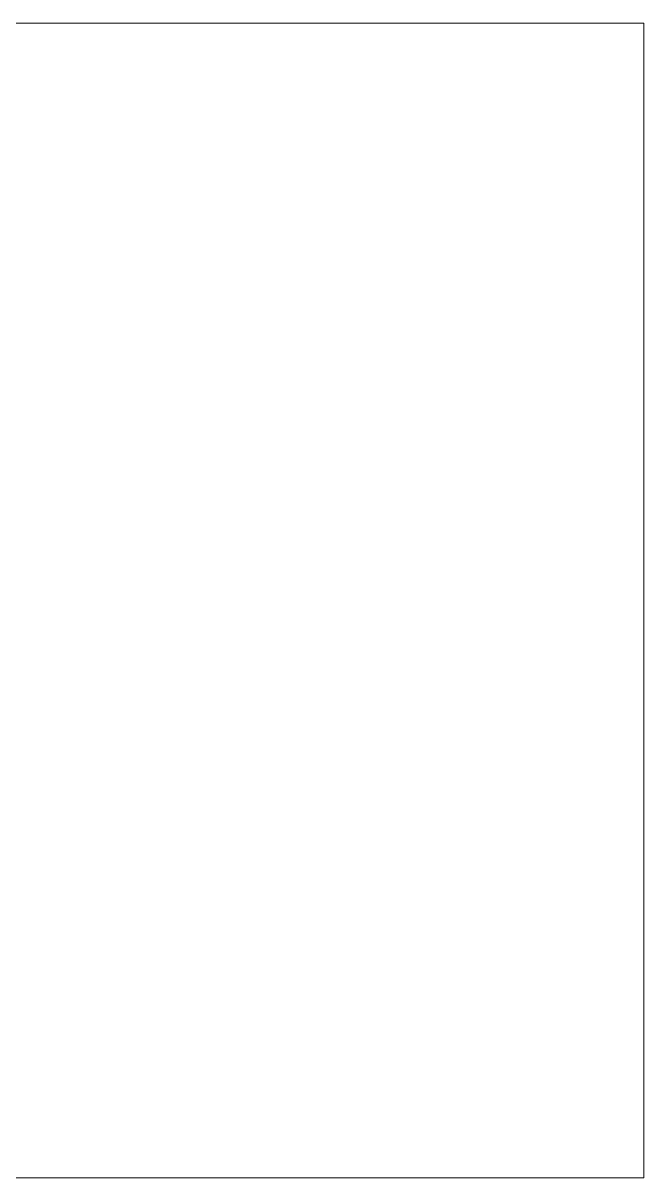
# Model space of a CAD drawing. Header units: inches. Extents: x 64995 to 402236, y -100918 to 204355.
# Drawn here: x 188646 to 198816, y -89368 to -70446 of the extents above; entities that cross this region are included whole.
import ezdxf

# ---------------------------------------------------------------- set-up
doc = ezdxf.new("R2010")
doc.units = ezdxf.units.IN
doc.header["$LTSCALE"] = 7
doc.header["$MEASUREMENT"] = 0
doc.layers.add('Cross Section Labels', color=7, linetype='Continuous', lineweight=9)

msp = doc.modelspace()

# ---------------------------------------------------------------- linework, layer by layer
at = {"layer": 'Cross Section Labels'}
msp.add_lwpolyline([(64995.45126715139, -70446.34121989971), (198816.0761300749, -70446.34121989971), (198816.0761300749, -89368.45625065814), (64995.45126715139, -89368.45625065814)], close=True, dxfattribs=at)

doc.saveas('drawing.dxf')
